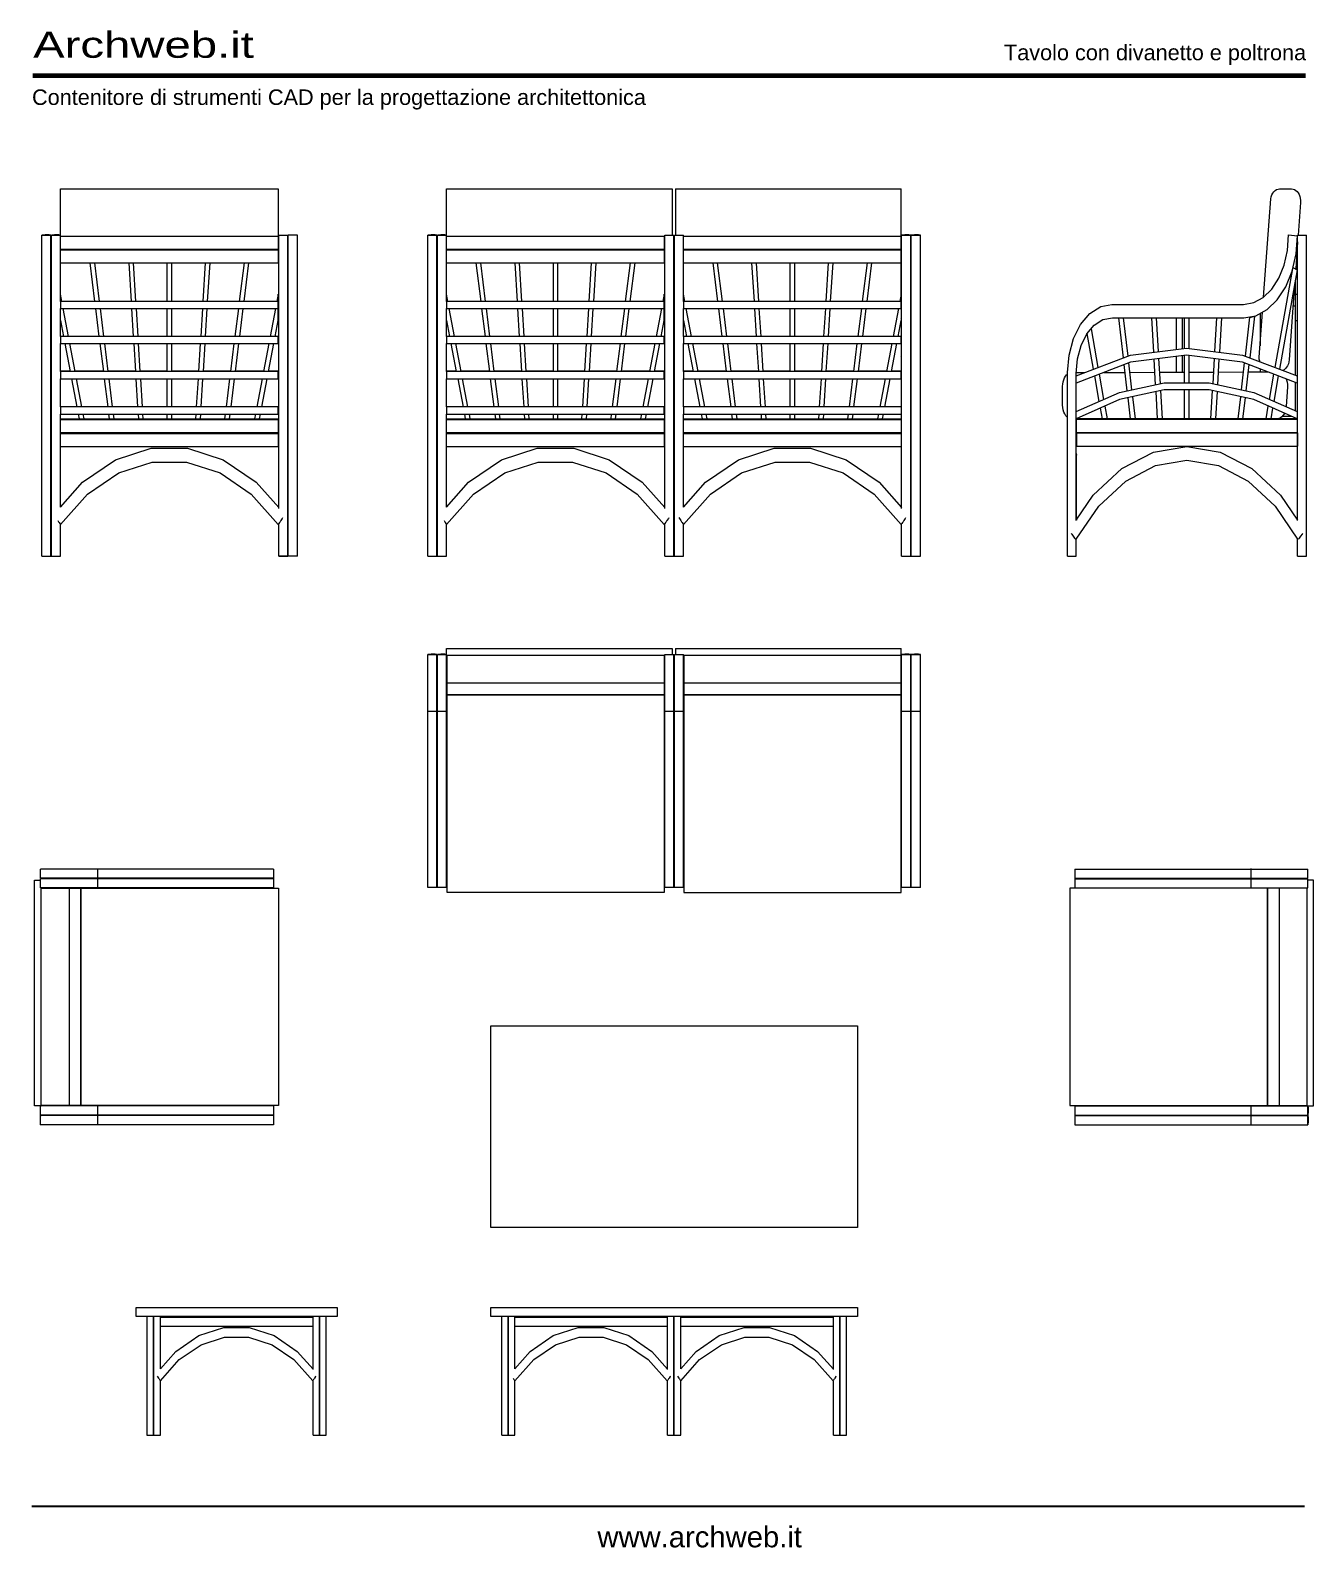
# Model space of a CAD drawing. Header units: millimetres. Extents: x 662.51 to 665.31, y 2392.42 to 2395.73.
import ezdxf

# ---------------------------------------------------------------- set-up
doc = ezdxf.new("R2010")
doc.units = ezdxf.units.MM
doc.layers.add('ARREDI_attrezzature_furniture', color=175, linetype='Continuous', lineweight=9)
doc.layers.add('www.archweb.it - blocchi dwg', color=2, linetype='Continuous')
doc.styles.get("Standard").update_dxf_attribs({"font": 'Arial.ttf'})

msp = doc.modelspace()

# ---------------------------------------------------------------- linework, layer by layer
at = {"layer": 'ARREDI_attrezzature_furniture', "lineweight": 20}
for p, q in [((662.5763, 2395.14), (662.5763, 2395.3851)), ((662.5763, 2395.3851), (663.0507, 2395.3851)), ((663.0507, 2395.3851), (663.0507, 2395.2826)), ((663.4175, 2395.14), (663.4175, 2395.3851)), ((663.4175, 2395.3851), (663.9093, 2395.3851)), ((663.9093, 2395.3851), (663.9093, 2395.2841)), ((663.9163, 2395.3851), (663.9163, 2395.2841)), ((663.9163, 2395.3851), (664.4081, 2395.3851)), ((664.4081, 2395.14), (664.4081, 2395.3851)), ((665.1978, 2395.1495), (665.2134, 2395.3637)), ((665.2134, 2395.3637), (665.2144, 2395.3681)), ((665.2144, 2395.3681), (665.2158, 2395.3722)), ((665.2158, 2395.3722), (665.2178, 2395.3759)), ((665.2178, 2395.3759), (665.2202, 2395.3791)), ((665.2202, 2395.3791), (665.223, 2395.3817)), ((665.223, 2395.3817), (665.226, 2395.3836)), ((665.226, 2395.3836), (665.2292, 2395.3847)), ((665.2292, 2395.3847), (665.2326, 2395.3851)), ((665.2326, 2395.3851), (665.2586, 2395.3851)), ((665.2586, 2395.3851), (665.2619, 2395.3847)), ((665.2619, 2395.3847), (665.265, 2395.3836)), ((665.265, 2395.3836), (665.268, 2395.3818)), ((665.268, 2395.3818), (665.2707, 2395.3794)), ((665.2707, 2395.3794), (665.2731, 2395.3764)), ((665.2731, 2395.3764), (665.2751, 2395.3728)), ((665.2751, 2395.3728), (665.2766, 2395.3689)), ((665.2766, 2395.3689), (665.2776, 2395.3647)), ((665.2776, 2395.3647), (665.2781, 2395.3603)), ((665.2781, 2395.3558), (665.273, 2395.2841)), ((665.2781, 2395.3603), (665.2781, 2395.3558)), ((662.5426, 2395.2849), (662.5355, 2395.2845)), ((662.5355, 2394.5851), (662.5355, 2395.2845)), ((662.5355, 2395.2841), (662.5554, 2395.2841)), ((662.5515, 2395.2848), (662.5426, 2395.2849)), ((662.5554, 2395.2841), (662.5515, 2395.2848)), ((662.5554, 2394.5851), (662.5554, 2395.2841)), ((662.5635, 2395.2849), (662.5564, 2395.2845)), ((662.5564, 2394.5851), (662.5564, 2395.2845)), ((662.5564, 2395.2841), (662.5763, 2395.2841)), ((662.5724, 2395.2848), (662.5635, 2395.2849)), ((662.5763, 2395.2841), (662.5724, 2395.2848)), ((662.5763, 2395.2826), (663.0517, 2395.2826)), ((663.0507, 2395.2826), (663.0507, 2395.2541)), ((663.0517, 2395.2841), (663.0716, 2395.2841)), ((663.0517, 2394.6889), (663.0517, 2395.2841)), ((663.0716, 2394.5851), (663.0716, 2395.2841)), ((663.0726, 2395.2841), (663.0766, 2395.2848)), ((663.0925, 2395.2841), (663.0726, 2395.2841)), ((663.0726, 2394.5851), (663.0726, 2395.2841)), ((663.0766, 2395.2848), (663.0854, 2395.2849)), ((663.0854, 2395.2849), (663.0925, 2395.2845)), ((663.0925, 2394.5851), (663.0925, 2395.2845)), ((663.3838, 2395.2849), (663.3767, 2395.2845)), ((663.3767, 2394.5851), (663.3767, 2395.2845)), ((663.3767, 2395.2841), (663.3966, 2395.2841)), ((663.3927, 2395.2848), (663.3838, 2395.2849)), ((663.3966, 2395.2841), (663.3927, 2395.2848)), ((663.3966, 2394.5851), (663.3966, 2395.2841)), ((663.4048, 2395.2849), (663.3977, 2395.2845)), ((663.3977, 2394.5851), (663.3977, 2395.2845)), ((663.3977, 2395.2841), (663.4175, 2395.2841)), ((663.4136, 2395.2848), (663.4048, 2395.2849)), ((663.4175, 2395.2841), (663.4136, 2395.2848)), ((663.4175, 2395.2826), (663.8919, 2395.2826)), ((663.8919, 2395.2826), (663.8919, 2395.2541)), ((663.8929, 2395.2841), (663.9128, 2395.2841)), ((663.8929, 2394.6889), (663.8929, 2395.2841)), ((663.9128, 2394.5851), (663.9128, 2395.2841)), ((663.9139, 2395.2841), (663.9338, 2395.2841)), ((663.9139, 2394.5851), (663.9139, 2395.2841)), ((663.9338, 2395.14), (663.9338, 2395.2841)), ((663.9338, 2395.2826), (664.4081, 2395.2826)), ((664.4162, 2395.2849), (664.4091, 2395.2845)), ((664.4091, 2394.6889), (664.4091, 2395.2845)), ((664.4091, 2395.2841), (664.429, 2395.2841)), ((664.4251, 2395.2848), (664.4162, 2395.2849)), ((664.429, 2395.2841), (664.4251, 2395.2848)), ((664.429, 2394.5851), (664.429, 2395.2841)), ((664.4372, 2395.2849), (664.4301, 2395.2845)), ((664.4301, 2394.5851), (664.4301, 2395.2845)), ((664.4301, 2395.2841), (664.45, 2395.2841)), ((664.446, 2395.2848), (664.4372, 2395.2849)), ((664.45, 2395.2841), (664.446, 2395.2848)), ((664.45, 2394.5851), (664.45, 2395.2841)), ((665.2499, 2395.2507), (665.2524, 2395.2849)), ((665.2524, 2395.2849), (665.2715, 2395.2833)), ((665.272, 2395.27), (665.2677, 2395.2108)), ((665.2686, 2395.2441), (665.2715, 2395.2833)), ((665.272, 2395.2841), (665.291, 2395.2841)), ((665.272, 2394.6627), (665.272, 2395.2841)), ((665.291, 2394.5851), (665.291, 2395.2841)), ((662.5763, 2395.2541), (663.0507, 2395.2541)), ((662.5763, 2395.2526), (663.0507, 2395.2526)), ((663.0507, 2395.2526), (663.0507, 2395.2241)), ((663.4175, 2395.2541), (663.8919, 2395.2541)), ((663.4175, 2395.2526), (663.8919, 2395.2526)), ((663.8919, 2395.2526), (663.8919, 2395.2241)), ((663.9139, 2395.2469), (663.9128, 2395.2483)), ((663.9128, 2395.2433), (663.9139, 2395.2447)), ((663.9338, 2395.2541), (664.4081, 2395.2541)), ((663.9338, 2395.2526), (664.4081, 2395.2526)), ((664.4091, 2395.2303), (664.4081, 2395.2317)), ((665.2427, 2395.2189), (665.2499, 2395.2507)), ((665.2599, 2395.2061), (665.2686, 2395.2441)), ((665.2691, 2395.2293), (665.272, 2395.2293)), ((665.271, 2395.2565), (665.272, 2395.2565)), ((662.5763, 2395.2241), (663.0507, 2395.2241)), ((662.6401, 2395.2241), (662.6506, 2395.14)), ((662.6612, 2395.14), (662.6507, 2395.2241)), ((662.7249, 2395.2241), (662.7301, 2395.14)), ((662.7406, 2395.14), (662.7354, 2395.2241)), ((662.8083, 2395.2241), (662.8083, 2395.14)), ((662.8187, 2395.14), (662.8187, 2395.2241)), ((662.8916, 2395.2241), (662.8864, 2395.14)), ((662.8969, 2395.14), (662.9021, 2395.2241)), ((662.9763, 2395.2241), (662.9658, 2395.14)), ((662.9764, 2395.14), (662.9869, 2395.2241)), ((663.4175, 2395.2241), (663.8919, 2395.2241)), ((663.4813, 2395.2241), (663.4918, 2395.14)), ((663.5025, 2395.14), (663.492, 2395.2241)), ((663.5661, 2395.2241), (663.5713, 2395.14)), ((663.5818, 2395.14), (663.5766, 2395.2241)), ((663.6495, 2395.2241), (663.6495, 2395.14)), ((663.66, 2395.14), (663.66, 2395.2241)), ((663.7329, 2395.2241), (663.7276, 2395.14)), ((663.7382, 2395.14), (663.7434, 2395.2241)), ((663.8175, 2395.2241), (663.807, 2395.14)), ((663.8176, 2395.14), (663.8281, 2395.2241)), ((663.9338, 2395.2241), (664.4081, 2395.2241)), ((663.9975, 2395.2241), (664.008, 2395.14)), ((664.0187, 2395.14), (664.0082, 2395.2241)), ((664.0823, 2395.2241), (664.0875, 2395.14)), ((664.098, 2395.14), (664.0928, 2395.2241)), ((664.1657, 2395.2241), (664.1657, 2395.14)), ((664.1762, 2395.14), (664.1762, 2395.2241)), ((664.2491, 2395.2241), (664.2439, 2395.14)), ((664.2544, 2395.14), (664.2596, 2395.2241)), ((664.3337, 2395.2241), (664.3232, 2395.14)), ((664.3338, 2395.14), (664.3443, 2395.2241)), ((664.4301, 2395.2091), (664.429, 2395.2091)), ((665.223, 2394.996), (665.2612, 2395.2117)), ((665.231, 2395.1904), (665.2427, 2395.2189)), ((665.2709, 2395.2091), (665.2325, 2394.9924)), ((665.246, 2395.1721), (665.2599, 2395.2061)), ((665.2617, 2395.214), (665.2709, 2395.2091)), ((665.2687, 2395.2241), (665.272, 2395.2241)), ((665.197, 2395.1487), (665.2155, 2395.1666)), ((665.2155, 2395.1666), (665.231, 2395.1904)), ((665.2275, 2395.1436), (665.246, 2395.1721)), ((665.2654, 2395.1784), (665.2536, 2395.0129)), ((665.2668, 2395.1863), (665.2668, 2394.9793)), ((662.5794, 2395.14), (662.5763, 2395.156)), ((662.5763, 2395.14), (662.5763, 2395.1244)), ((663.0507, 2395.14), (662.5763, 2395.14)), ((663.0507, 2395.156), (663.0476, 2395.14)), ((663.0507, 2395.14), (663.0507, 2395.156)), ((663.0507, 2395.1244), (663.0507, 2395.14)), ((663.4206, 2395.14), (663.4175, 2395.156)), ((663.4175, 2395.14), (663.4175, 2395.1244)), ((663.8919, 2395.14), (663.4175, 2395.14)), ((663.8919, 2395.156), (663.8889, 2395.14)), ((663.8919, 2395.14), (663.8919, 2395.156)), ((663.8919, 2395.1244), (663.8919, 2395.14)), ((663.9368, 2395.14), (663.9338, 2395.156)), ((663.9338, 2395.14), (663.9338, 2395.1244)), ((664.4081, 2395.14), (663.9338, 2395.14)), ((664.4081, 2395.156), (664.4051, 2395.14)), ((664.4081, 2395.1244), (664.4081, 2395.14)), ((664.8428, 2395.1288), (664.8674, 2395.1337)), ((664.8674, 2395.1337), (665.154, 2395.1337)), ((665.154, 2395.1337), (665.1763, 2395.1376)), ((665.1763, 2395.1376), (665.197, 2395.1487)), ((665.2053, 2395.1222), (665.2275, 2395.1436)), ((665.2668, 2395.156), (665.272, 2395.156)), ((662.5763, 2395.0639), (662.5763, 2395.1244)), ((662.5763, 2395.1244), (663.0507, 2395.1244)), ((662.5763, 2395.0988), (662.583, 2395.0639)), ((662.5938, 2395.0639), (662.5823, 2395.1244)), ((662.6525, 2395.1244), (662.6601, 2395.0639)), ((662.6707, 2395.0639), (662.6632, 2395.1244)), ((662.731, 2395.1244), (662.7348, 2395.0639)), ((662.7453, 2395.0639), (662.7415, 2395.1244)), ((662.8083, 2395.1244), (662.8083, 2395.0639)), ((662.8187, 2395.0639), (662.8187, 2395.1244)), ((662.8855, 2395.1244), (662.8817, 2395.0639)), ((662.8922, 2395.0639), (662.896, 2395.1244)), ((662.9638, 2395.1244), (662.9563, 2395.0639)), ((662.9669, 2395.0639), (662.9745, 2395.1244)), ((663.0447, 2395.1244), (663.0332, 2395.0639)), ((663.0441, 2395.0639), (663.0507, 2395.0988)), ((663.0507, 2395.0988), (663.0507, 2395.1244)), ((663.4175, 2395.0639), (663.4175, 2395.1244)), ((663.4175, 2395.1244), (663.8919, 2395.1244)), ((663.4175, 2395.0988), (663.4242, 2395.0639)), ((663.435, 2395.0639), (663.4235, 2395.1244)), ((663.4938, 2395.1244), (663.5013, 2395.0639)), ((663.512, 2395.0639), (663.5044, 2395.1244)), ((663.5723, 2395.1244), (663.576, 2395.0639)), ((663.5865, 2395.0639), (663.5828, 2395.1244)), ((663.6495, 2395.1244), (663.6495, 2395.0639)), ((663.66, 2395.0639), (663.66, 2395.1244)), ((663.7267, 2395.1244), (663.7229, 2395.0639)), ((663.7334, 2395.0639), (663.7372, 2395.1244)), ((663.8051, 2395.1244), (663.7975, 2395.0639)), ((663.8081, 2395.0639), (663.8157, 2395.1244)), ((663.8859, 2395.1244), (663.8744, 2395.0639)), ((663.8853, 2395.0639), (663.8919, 2395.0988)), ((663.8919, 2395.0988), (663.8919, 2395.1244)), ((663.9338, 2395.0639), (663.9338, 2395.1244)), ((663.9338, 2395.1244), (664.4081, 2395.1244)), ((663.9338, 2395.0988), (663.9404, 2395.0639)), ((663.9512, 2395.0639), (663.9397, 2395.1244)), ((664.01, 2395.1244), (664.0175, 2395.0639)), ((664.0282, 2395.0639), (664.0206, 2395.1244)), ((664.0885, 2395.1244), (664.0922, 2395.0639)), ((664.1027, 2395.0639), (664.099, 2395.1244)), ((664.1657, 2395.1244), (664.1657, 2395.0639)), ((664.1762, 2395.0639), (664.1762, 2395.1244)), ((664.2429, 2395.1244), (664.2391, 2395.0639)), ((664.2496, 2395.0639), (664.2534, 2395.1244)), ((664.3213, 2395.1244), (664.3137, 2395.0639)), ((664.3243, 2395.0639), (664.3319, 2395.1244)), ((664.4021, 2395.1244), (664.3906, 2395.0639)), ((664.4015, 2395.0639), (664.4081, 2395.0988)), ((664.4081, 2395.1244), (664.4081, 2395.0639)), ((664.4091, 2395.101), (664.4081, 2395.1024)), ((664.7991, 2395.09), (664.8193, 2395.1138)), ((664.8193, 2395.1138), (664.8428, 2395.1288)), ((664.8289, 2395.0883), (664.8478, 2395.1003)), ((664.8478, 2395.1003), (664.8687, 2395.1045)), ((664.8687, 2395.1045), (665.1551, 2395.1045)), ((664.8922, 2395.0171), (664.8821, 2395.1041)), ((664.8821, 2395.1041), (664.892, 2395.1041)), ((664.892, 2395.1041), (664.9017, 2395.0207)), ((664.9585, 2395.0294), (664.9542, 2395.1041)), ((664.9542, 2395.1041), (664.964, 2395.1041)), ((664.964, 2395.1041), (664.9682, 2395.0306)), ((665.0083, 2395.0356), (665.0083, 2395.1045)), ((665.021, 2395.0372), (665.021, 2395.1045)), ((665.0251, 2395.0377), (665.0251, 2395.1041)), ((665.0251, 2395.1041), (665.0349, 2395.1041)), ((665.0349, 2395.1041), (665.0349, 2395.0377)), ((665.0917, 2395.0306), (665.096, 2395.1041)), ((665.096, 2395.1041), (665.1058, 2395.1041)), ((665.1058, 2395.1041), (665.1014, 2395.0294)), ((665.1551, 2395.1045), (665.1806, 2395.1089)), ((665.1582, 2395.0207), (665.1681, 2395.1055)), ((665.1783, 2395.1081), (665.1677, 2395.0171)), ((665.1681, 2395.1055), (665.1683, 2395.1048)), ((665.1683, 2395.1048), (665.1783, 2395.1081)), ((665.1806, 2395.1089), (665.2053, 2395.1222)), ((665.1883, 2395.0184), (665.1954, 2395.1169)), ((665.1901, 2395.114), (665.1901, 2395.0434)), ((665.2668, 2395.1295), (665.262, 2395.1295)), ((665.2668, 2395.0988), (665.272, 2395.0988)), ((662.5763, 2395.0639), (662.5763, 2395.0483)), ((663.0507, 2395.0639), (662.5763, 2395.0639)), ((663.0507, 2395.0483), (663.0507, 2395.0639)), ((663.4175, 2395.0639), (663.4175, 2395.0483)), ((663.8919, 2395.0639), (663.4175, 2395.0639)), ((663.8919, 2395.0483), (663.8919, 2395.0639)), ((663.9338, 2395.0639), (663.9338, 2395.0483)), ((664.4081, 2395.0639), (663.9338, 2395.0639)), ((664.4081, 2395.0483), (664.4081, 2395.0639)), ((664.7836, 2395.059), (664.7991, 2395.09)), ((664.8002, 2395.0442), (664.8127, 2395.0692)), ((664.8127, 2395.0692), (664.8289, 2395.0883)), ((664.8274, 2394.9924), (664.8136, 2395.0703)), ((664.822, 2395.0802), (664.8369, 2394.996)), ((662.5763, 2394.9874), (662.5763, 2395.0483)), ((662.5763, 2395.0483), (663.0507, 2395.0483)), ((662.5859, 2395.0483), (662.5975, 2394.9874)), ((662.6083, 2394.9874), (662.5968, 2395.0483)), ((662.662, 2395.0483), (662.6696, 2394.9874)), ((662.6803, 2394.9874), (662.6727, 2395.0483)), ((662.7358, 2395.0483), (662.7395, 2394.9874)), ((662.75, 2394.9874), (662.7463, 2395.0483)), ((662.8083, 2395.0483), (662.8083, 2394.9874)), ((662.8187, 2394.9874), (662.8187, 2395.0483)), ((662.8807, 2395.0483), (662.877, 2394.9874)), ((662.8875, 2394.9874), (662.8913, 2395.0483)), ((662.9543, 2395.0483), (662.9467, 2394.9874)), ((662.9574, 2394.9874), (662.965, 2395.0483)), ((663.0302, 2395.0483), (663.0187, 2394.9874)), ((663.0295, 2394.9874), (663.0411, 2395.0483)), ((663.4175, 2394.9874), (663.4175, 2395.0483)), ((663.4175, 2395.0483), (663.8919, 2395.0483)), ((663.4271, 2395.0483), (663.4387, 2394.9874)), ((663.4495, 2394.9874), (663.438, 2395.0483)), ((663.5033, 2395.0483), (663.5109, 2394.9874)), ((663.5215, 2394.9874), (663.5139, 2395.0483)), ((663.577, 2395.0483), (663.5807, 2394.9874)), ((663.5913, 2394.9874), (663.5875, 2395.0483)), ((663.6495, 2395.0483), (663.6495, 2394.9874)), ((663.66, 2394.9874), (663.66, 2395.0483)), ((663.722, 2395.0483), (663.7182, 2394.9874)), ((663.7287, 2394.9874), (663.7325, 2395.0483)), ((663.7956, 2395.0483), (663.788, 2394.9874)), ((663.7986, 2394.9874), (663.8062, 2395.0483)), ((663.8715, 2395.0483), (663.8599, 2394.9874)), ((663.8708, 2394.9874), (663.8823, 2395.0483)), ((663.9338, 2394.9874), (663.9338, 2395.0483)), ((663.9338, 2395.0483), (664.4081, 2395.0483)), ((663.9433, 2395.0483), (663.9549, 2394.9874)), ((663.9657, 2394.9874), (663.9542, 2395.0483)), ((664.0195, 2395.0483), (664.0271, 2394.9874)), ((664.0377, 2394.9874), (664.0301, 2395.0483)), ((664.0932, 2395.0483), (664.097, 2394.9874)), ((664.1075, 2394.9874), (664.1037, 2395.0483)), ((664.1657, 2395.0483), (664.1657, 2394.9874)), ((664.1762, 2394.9874), (664.1762, 2395.0483)), ((664.2382, 2395.0483), (664.2344, 2394.9874)), ((664.2449, 2394.9874), (664.2487, 2395.0483)), ((664.3118, 2395.0483), (664.3042, 2394.9874)), ((664.3148, 2394.9874), (664.3224, 2395.0483)), ((664.3877, 2395.0483), (664.3761, 2394.9874)), ((664.387, 2394.9874), (664.3985, 2395.0483)), ((664.4081, 2395.0483), (664.4081, 2394.9889)), ((664.7739, 2395.0229), (664.7836, 2395.059)), ((664.7924, 2395.0152), (664.8002, 2395.0442)), ((664.9079, 2395.0231), (665.03, 2395.0383)), ((665.03, 2395.0383), (665.152, 2395.0231)), ((664.4091, 2395.0183), (664.4081, 2395.0197)), ((664.7706, 2394.9851), (664.7739, 2395.0229)), ((664.7891, 2394.9778), (664.9079, 2395.0231)), ((664.9079, 2395.0078), (664.7891, 2394.9619)), ((664.7897, 2394.9832), (664.7924, 2395.0152)), ((664.9006, 2394.9451), (664.8939, 2395.0025)), ((664.9034, 2395.0061), (664.9103, 2394.9472)), ((665.03, 2395.0233), (664.9079, 2395.0078)), ((664.9626, 2394.9584), (664.9594, 2395.0144)), ((664.9691, 2395.0156), (664.9723, 2394.9605)), ((665.0083, 2394.9859), (665.0083, 2395.0205)), ((665.021, 2394.9859), (665.021, 2395.0222)), ((665.0251, 2394.9623), (665.0251, 2395.0227)), ((665.1521, 2395.0078), (665.03, 2395.0233)), ((665.0349, 2395.0227), (665.0349, 2394.9623)), ((665.0877, 2394.9605), (665.0908, 2395.0156)), ((665.1006, 2395.0144), (665.0973, 2394.9584)), ((665.1496, 2394.9472), (665.1565, 2395.0061)), ((665.152, 2395.0231), (665.2709, 2394.9778)), ((665.2709, 2394.9619), (665.1521, 2395.0078)), ((665.166, 2395.0025), (665.1593, 2394.9451)), ((665.1885, 2395.014), (665.1883, 2395.0184)), ((665.1893, 2395.0097), (665.1885, 2395.014)), ((665.1897, 2395.0087), (665.1893, 2395.0097)), ((665.2502, 2395), (665.248, 2394.9965)), ((665.2519, 2395.004), (665.2502, 2395)), ((665.253, 2395.0083), (665.2519, 2395.004)), ((665.2536, 2395.0129), (665.253, 2395.0083)), ((662.5763, 2394.9888), (662.5972, 2394.9888)), ((662.5763, 2394.9874), (662.5763, 2394.9717)), ((663.0507, 2394.9874), (662.5763, 2394.9874)), ((662.5763, 2394.9104), (662.5763, 2394.9717)), ((662.5763, 2394.9717), (663.0507, 2394.9717)), ((662.6004, 2394.9717), (662.6121, 2394.9104)), ((662.608, 2394.9888), (662.6695, 2394.9888)), ((662.6229, 2394.9104), (662.6113, 2394.9717)), ((662.6183, 2394.9874), (662.6194, 2394.9888)), ((662.626, 2394.9874), (662.6249, 2394.9888)), ((662.6716, 2394.9717), (662.6792, 2394.9104)), ((662.6801, 2394.9888), (662.7394, 2394.9888)), ((662.6899, 2394.9104), (662.6822, 2394.9717)), ((662.6888, 2394.9874), (662.6877, 2394.9888)), ((662.7165, 2394.9874), (662.7176, 2394.9888)), ((662.7405, 2394.9717), (662.7443, 2394.9104)), ((662.7499, 2394.9888), (662.8083, 2394.9888)), ((662.7548, 2394.9104), (662.751, 2394.9717)), ((662.7792, 2394.9874), (662.7803, 2394.9888)), ((662.7869, 2394.9874), (662.7858, 2394.9888)), ((662.8083, 2394.9717), (662.8083, 2394.9104)), ((662.8187, 2394.9888), (662.8771, 2394.9888)), ((662.8187, 2394.9104), (662.8187, 2394.9717)), ((662.8497, 2394.9874), (662.8486, 2394.9888)), ((662.8647, 2394.9874), (662.8647, 2394.9888)), ((662.876, 2394.9717), (662.8722, 2394.9104)), ((662.8827, 2394.9104), (662.8865, 2394.9717)), ((662.8876, 2394.9888), (662.9469, 2394.9888)), ((662.9448, 2394.9717), (662.9371, 2394.9104)), ((662.9401, 2394.9874), (662.9412, 2394.9888)), ((662.9469, 2394.9886), (662.9467, 2394.9888)), ((662.9478, 2394.9104), (662.9554, 2394.9717)), ((662.9575, 2394.9888), (663.019, 2394.9888)), ((663.0157, 2394.9717), (663.0041, 2394.9104)), ((663.0106, 2394.9874), (663.0095, 2394.9888)), ((663.0149, 2394.9104), (663.0266, 2394.9717)), ((663.0298, 2394.9888), (663.0517, 2394.9888)), ((663.0382, 2394.9874), (663.0393, 2394.9888)), ((663.0507, 2394.9717), (663.0507, 2394.9874)), ((663.0507, 2394.9867), (663.0517, 2394.9867)), ((663.4175, 2394.9888), (663.4384, 2394.9888)), ((663.4175, 2394.9874), (663.4175, 2394.9717)), ((663.8919, 2394.9874), (663.4175, 2394.9874)), ((663.4175, 2394.9104), (663.4175, 2394.9717)), ((663.4175, 2394.9717), (663.8919, 2394.9717)), ((663.4417, 2394.9717), (663.4533, 2394.9104)), ((663.4493, 2394.9888), (663.5107, 2394.9888)), ((663.4641, 2394.9104), (663.4525, 2394.9717)), ((663.4595, 2394.9874), (663.4607, 2394.9888)), ((663.4673, 2394.9874), (663.4662, 2394.9888)), ((663.5128, 2394.9717), (663.5205, 2394.9104)), ((663.5213, 2394.9888), (663.5807, 2394.9888)), ((663.5311, 2394.9104), (663.5235, 2394.9717)), ((663.53, 2394.9874), (663.5289, 2394.9888)), ((663.5577, 2394.9874), (663.5588, 2394.9888)), ((663.5817, 2394.9717), (663.5855, 2394.9104)), ((663.5912, 2394.9888), (663.6495, 2394.9888)), ((663.596, 2394.9104), (663.5922, 2394.9717)), ((663.6204, 2394.9874), (663.6215, 2394.9888)), ((663.6282, 2394.9874), (663.6271, 2394.9888)), ((663.6495, 2394.9717), (663.6495, 2394.9104)), ((663.66, 2394.9888), (663.7183, 2394.9888)), ((663.66, 2394.9104), (663.66, 2394.9717)), ((663.6909, 2394.9874), (663.6898, 2394.9888)), ((663.7059, 2394.9874), (663.7059, 2394.9888)), ((663.7172, 2394.9717), (663.7134, 2394.9104)), ((663.7239, 2394.9104), (663.7277, 2394.9717)), ((663.7288, 2394.9888), (663.7881, 2394.9888)), ((663.786, 2394.9717), (663.7784, 2394.9104)), ((663.7813, 2394.9874), (663.7824, 2394.9888)), ((663.7881, 2394.9886), (663.7879, 2394.9888)), ((663.789, 2394.9104), (663.7966, 2394.9717)), ((663.7988, 2394.9888), (663.8602, 2394.9888)), ((663.8569, 2394.9717), (663.8453, 2394.9104)), ((663.8518, 2394.9874), (663.8507, 2394.9888)), ((663.8562, 2394.9104), (663.8678, 2394.9717)), ((663.871, 2394.9888), (663.8929, 2394.9888)), ((663.8795, 2394.9874), (663.8806, 2394.9888)), ((663.8919, 2394.9717), (663.8919, 2394.9874)), ((663.8919, 2394.9867), (663.8929, 2394.9867)), ((663.9338, 2394.9888), (663.9546, 2394.9888)), ((663.9338, 2394.9874), (663.9338, 2394.9717)), ((664.4081, 2394.9874), (663.9338, 2394.9874)), ((663.9338, 2394.9104), (663.9338, 2394.9717)), ((663.9338, 2394.9717), (664.4081, 2394.9717)), ((663.9422, 2394.9874), (663.9433, 2394.9888)), ((663.9499, 2394.9874), (663.9488, 2394.9888)), ((663.9579, 2394.9717), (663.9695, 2394.9104)), ((663.9655, 2394.9888), (664.0269, 2394.9888)), ((663.9803, 2394.9104), (663.9687, 2394.9717)), ((664.0127, 2394.9874), (664.0116, 2394.9888)), ((664.029, 2394.9717), (664.0367, 2394.9104)), ((664.0375, 2394.9888), (664.0969, 2394.9888)), ((664.0473, 2394.9104), (664.0397, 2394.9717)), ((664.0404, 2394.9874), (664.0415, 2394.9888)), ((664.0979, 2394.9717), (664.1017, 2394.9104)), ((664.1074, 2394.9888), (664.1657, 2394.9888)), ((664.1122, 2394.9104), (664.1084, 2394.9717)), ((664.1108, 2394.9874), (664.1097, 2394.9888)), ((664.1657, 2394.9717), (664.1657, 2394.9104)), ((664.1762, 2394.9888), (664.2345, 2394.9888)), ((664.1762, 2394.9104), (664.1762, 2394.9717)), ((664.182, 2394.9874), (664.182, 2394.9888)), ((664.2012, 2394.9874), (664.2023, 2394.9888)), ((664.2334, 2394.9717), (664.2296, 2394.9104)), ((664.2401, 2394.9104), (664.2439, 2394.9717)), ((664.245, 2394.9888), (664.3043, 2394.9888)), ((664.264, 2394.9874), (664.2651, 2394.9888)), ((664.2717, 2394.9874), (664.2706, 2394.9888)), ((664.3022, 2394.9717), (664.2946, 2394.9104)), ((664.3052, 2394.9104), (664.3128, 2394.9717)), ((664.315, 2394.9888), (664.3764, 2394.9888)), ((664.3345, 2394.9874), (664.3334, 2394.9888)), ((664.3376, 2394.9874), (664.3376, 2394.9888)), ((664.3731, 2394.9717), (664.3615, 2394.9104)), ((664.3621, 2394.9874), (664.3632, 2394.9888)), ((664.3724, 2394.9104), (664.384, 2394.9717)), ((664.3872, 2394.9888), (664.4081, 2394.9888)), ((664.4081, 2394.9717), (664.4081, 2394.9874)), ((664.4081, 2394.9717), (664.4081, 2394.9104)), ((664.4081, 2394.9653), (664.4091, 2394.9666)), ((664.7601, 2394.9601), (664.7609, 2394.9649)), ((664.7609, 2394.9649), (664.7622, 2394.9695)), ((664.7622, 2394.9695), (664.7639, 2394.9736)), ((664.7639, 2394.9736), (664.7661, 2394.9772)), ((664.7661, 2394.9772), (664.7686, 2394.9803)), ((664.7686, 2394.9803), (664.7706, 2394.9819)), ((664.7706, 2394.5851), (664.7706, 2394.9851)), ((664.7891, 2394.9619), (664.7891, 2394.9778)), ((664.7897, 2394.978), (664.7897, 2394.9832)), ((664.7898, 2394.9851), (664.8086, 2394.9852)), ((664.8398, 2394.9223), (664.83, 2394.9778)), ((664.8395, 2394.9814), (664.8492, 2394.9264)), ((664.8496, 2394.9853), (664.8959, 2394.9855)), ((664.9058, 2394.9855), (664.961, 2394.9857)), ((664.9708, 2394.9868), (664.9721, 2394.9858)), ((664.9708, 2394.9858), (665.0251, 2394.9859)), ((665.0349, 2394.986), (665.0891, 2394.9862)), ((665.0989, 2394.9862), (665.1542, 2394.9864)), ((665.1641, 2394.9864), (665.2071, 2394.9866)), ((665.1901, 2394.9931), (665.1901, 2394.9865)), ((665.2107, 2394.9264), (665.2204, 2394.9814)), ((665.2299, 2394.9778), (665.2201, 2394.9223)), ((665.2425, 2394.9913), (665.2394, 2394.9897)), ((665.2454, 2394.9936), (665.2425, 2394.9913)), ((665.248, 2394.9965), (665.2454, 2394.9936)), ((665.2473, 2394.971), (665.248, 2394.9693)), ((665.248, 2394.9693), (665.2491, 2394.9643)), ((665.2709, 2394.9778), (665.2709, 2394.9619)), ((664.7598, 2394.9552), (664.7601, 2394.9601)), ((664.7598, 2394.9141), (664.7598, 2394.9552)), ((664.7891, 2394.9001), (664.8835, 2394.9415)), ((664.7897, 2394.9004), (664.7897, 2394.9621)), ((664.8835, 2394.9415), (664.9808, 2394.9623)), ((664.9808, 2394.9473), (664.8835, 2394.9261)), ((664.912, 2394.9323), (664.9176, 2394.8841)), ((664.9669, 2394.8841), (664.9635, 2394.9435)), ((664.9731, 2394.9456), (664.9767, 2394.8841)), ((664.9808, 2394.9623), (665.0791, 2394.9623)), ((665.0791, 2394.9473), (664.9808, 2394.9473)), ((665.0251, 2394.8841), (665.0251, 2394.9473)), ((665.0349, 2394.9473), (665.0349, 2394.8841)), ((665.0791, 2394.9623), (665.1764, 2394.9415)), ((665.1764, 2394.9261), (665.0791, 2394.9473)), ((665.0832, 2394.8841), (665.0868, 2394.9456)), ((665.0965, 2394.9435), (665.0931, 2394.8841)), ((665.1423, 2394.8841), (665.1479, 2394.9323)), ((665.1764, 2394.9415), (665.2709, 2394.9001)), ((665.2497, 2394.9538), (665.247, 2394.9112)), ((665.2491, 2394.9643), (665.2497, 2394.9591)), ((665.2497, 2394.9591), (665.2497, 2394.9538)), ((665.2668, 2394.9635), (665.2668, 2394.9019)), ((662.5763, 2394.9104), (662.5763, 2394.8946)), ((663.0507, 2394.9104), (662.5763, 2394.9104)), ((663.0507, 2394.8946), (663.0507, 2394.9104)), ((663.4175, 2394.9104), (663.4175, 2394.8946)), ((663.8919, 2394.9104), (663.4175, 2394.9104)), ((663.8919, 2394.8946), (663.8919, 2394.9104)), ((663.9338, 2394.9104), (663.9338, 2394.8946)), ((664.4081, 2394.9104), (663.9338, 2394.9104)), ((664.7601, 2394.9089), (664.7598, 2394.9141)), ((664.761, 2394.9039), (664.7601, 2394.9089)), ((664.7624, 2394.8991), (664.761, 2394.9039)), ((664.7644, 2394.8948), (664.7624, 2394.8991)), ((664.8835, 2394.9261), (664.7891, 2394.8841)), ((664.7891, 2394.8841), (664.7891, 2394.9001)), ((664.8466, 2394.8841), (664.8424, 2394.9078)), ((664.8518, 2394.912), (664.8567, 2394.8841)), ((664.9077, 2394.8841), (664.9024, 2394.9302)), ((665.1576, 2394.9302), (665.1522, 2394.8841)), ((665.2709, 2394.8841), (665.1764, 2394.9261)), ((665.2032, 2394.8841), (665.2081, 2394.912)), ((665.2175, 2394.9078), (665.2133, 2394.8841)), ((665.247, 2394.9112), (665.2469, 2394.9106)), ((665.2709, 2394.9001), (665.2709, 2394.8841)), ((662.5763, 2394.6919), (662.5763, 2394.8946)), ((662.5763, 2394.8946), (663.0507, 2394.8946)), ((662.5763, 2394.8841), (663.0517, 2394.8841)), ((662.5763, 2394.8826), (663.0507, 2394.8826)), ((662.6151, 2394.8946), (662.6171, 2394.8841)), ((662.6279, 2394.8841), (662.6259, 2394.8946)), ((662.6812, 2394.8946), (662.6825, 2394.8841)), ((662.6932, 2394.8841), (662.6918, 2394.8946)), ((662.7453, 2394.8946), (662.7459, 2394.8841)), ((662.7564, 2394.8841), (662.7558, 2394.8946)), ((662.8083, 2394.8946), (662.8083, 2394.8841)), ((662.8187, 2394.8841), (662.8187, 2394.8946)), ((662.8712, 2394.8946), (662.8706, 2394.8841)), ((662.8811, 2394.8841), (662.8817, 2394.8946)), ((662.9352, 2394.8946), (662.9338, 2394.8841)), ((662.9445, 2394.8841), (662.9458, 2394.8946)), ((663.0011, 2394.8946), (662.9991, 2394.8841)), ((663.0099, 2394.8841), (663.0119, 2394.8946)), ((663.0507, 2394.8826), (663.0507, 2394.8541)), ((663.4175, 2394.6919), (663.4175, 2394.8946)), ((663.4175, 2394.8946), (663.8919, 2394.8946)), ((663.4175, 2394.8841), (663.8929, 2394.8841)), ((663.4175, 2394.8826), (663.8919, 2394.8826)), ((663.4563, 2394.8946), (663.4583, 2394.8841)), ((663.4691, 2394.8841), (663.4671, 2394.8946)), ((663.5224, 2394.8946), (663.5238, 2394.8841)), ((663.5344, 2394.8841), (663.5331, 2394.8946)), ((663.5865, 2394.8946), (663.5871, 2394.8841)), ((663.5976, 2394.8841), (663.597, 2394.8946)), ((663.6495, 2394.8946), (663.6495, 2394.8841)), ((663.66, 2394.8841), (663.66, 2394.8946)), ((663.7125, 2394.8946), (663.7118, 2394.8841)), ((663.7223, 2394.8841), (663.723, 2394.8946)), ((663.7764, 2394.8946), (663.7751, 2394.8841)), ((663.7857, 2394.8841), (663.787, 2394.8946)), ((663.8423, 2394.8946), (663.8403, 2394.8841)), ((663.8512, 2394.8841), (663.8532, 2394.8946)), ((663.8919, 2394.8826), (663.8919, 2394.8541)), ((663.9338, 2394.6919), (663.9338, 2394.8946)), ((663.9338, 2394.8946), (664.4081, 2394.8946)), ((663.9338, 2394.8841), (664.4091, 2394.8841)), ((663.9338, 2394.8826), (664.4081, 2394.8826)), ((663.9725, 2394.8946), (663.9745, 2394.8841)), ((663.9853, 2394.8841), (663.9833, 2394.8946)), ((664.0386, 2394.8946), (664.04, 2394.8841)), ((664.0506, 2394.8841), (664.0493, 2394.8946)), ((664.1027, 2394.8946), (664.1033, 2394.8841)), ((664.1138, 2394.8841), (664.1132, 2394.8946)), ((664.1657, 2394.8946), (664.1657, 2394.8841)), ((664.1762, 2394.8841), (664.1762, 2394.8946)), ((664.2287, 2394.8946), (664.228, 2394.8841)), ((664.2385, 2394.8841), (664.2392, 2394.8946)), ((664.2926, 2394.8946), (664.2913, 2394.8841)), ((664.3019, 2394.8841), (664.3032, 2394.8946)), ((664.3585, 2394.8946), (664.3565, 2394.8841)), ((664.3674, 2394.8841), (664.3694, 2394.8946)), ((664.7668, 2394.8911), (664.7644, 2394.8948)), ((664.7696, 2394.8881), (664.7668, 2394.8911)), ((664.7706, 2394.8874), (664.7696, 2394.8881)), ((664.7897, 2394.6627), (664.7897, 2394.8844)), ((665.272, 2394.8841), (664.7897, 2394.8841)), ((664.7899, 2394.8776), (664.7897, 2394.8774)), ((664.7897, 2394.8714), (664.7899, 2394.8712)), ((664.7899, 2394.8541), (664.7899, 2394.8841)), ((664.7899, 2394.8837), (665.2717, 2394.8837)), ((665.2311, 2394.8846), (665.2275, 2394.8841)), ((665.2346, 2394.8861), (665.2311, 2394.8846)), ((665.2378, 2394.8886), (665.2346, 2394.8861)), ((665.2407, 2394.8919), (665.2378, 2394.8886)), ((665.2389, 2394.8899), (665.2578, 2394.8899)), ((665.2431, 2394.896), (665.2407, 2394.8919)), ((665.2433, 2394.8964), (665.2431, 2394.896)), ((665.2668, 2394.8859), (665.2668, 2394.8841)), ((665.2717, 2394.8541), (665.2717, 2394.8841)), ((662.5763, 2394.8541), (663.0517, 2394.8541)), ((662.5763, 2394.8526), (663.0507, 2394.8526)), ((663.0507, 2394.8526), (663.0507, 2394.8241)), ((663.4175, 2394.8541), (663.8929, 2394.8541)), ((663.4175, 2394.8526), (663.8919, 2394.8526)), ((663.8919, 2394.8526), (663.8919, 2394.8241)), ((663.9338, 2394.8541), (664.4091, 2394.8541)), ((663.9338, 2394.8526), (664.4081, 2394.8526)), ((664.4081, 2394.8526), (664.4081, 2394.8241)), ((664.7899, 2394.8545), (665.2717, 2394.8545)), ((664.7899, 2394.8541), (665.2717, 2394.8541)), ((664.7899, 2394.8537), (664.7899, 2394.8245)), ((664.7899, 2394.8537), (665.2717, 2394.8537)), ((665.2717, 2394.8537), (665.2717, 2394.8245)), ((662.5763, 2394.8241), (663.0507, 2394.8241)), ((662.6961, 2394.7949), (662.7737, 2394.82)), ((662.7737, 2394.82), (662.8533, 2394.82)), ((662.8533, 2394.82), (662.9309, 2394.7949)), ((663.4175, 2394.8241), (663.8919, 2394.8241)), ((663.5373, 2394.7949), (663.6149, 2394.82)), ((663.6149, 2394.82), (663.6945, 2394.82)), ((663.6945, 2394.82), (663.7721, 2394.7949)), ((663.9338, 2394.8241), (664.4081, 2394.8241)), ((664.0535, 2394.7949), (664.1312, 2394.82)), ((664.1312, 2394.82), (664.2107, 2394.82)), ((664.2107, 2394.82), (664.2883, 2394.7949)), ((664.7897, 2394.8084), (664.7899, 2394.805)), ((664.7899, 2394.8245), (665.2717, 2394.8245)), ((664.7899, 2394.6647), (664.7899, 2394.805)), ((664.8891, 2394.7759), (664.9582, 2394.8119)), ((664.9582, 2394.8119), (665.0308, 2394.8241)), ((665.0308, 2394.8241), (665.1034, 2394.8119)), ((665.1034, 2394.8119), (665.1725, 2394.7759)), ((662.6243, 2394.7459), (662.6961, 2394.7949)), ((662.6353, 2394.7204), (662.703, 2394.7665)), ((662.703, 2394.7665), (662.776, 2394.7901)), ((662.776, 2394.7901), (662.851, 2394.7901)), ((662.851, 2394.7901), (662.924, 2394.7665)), ((662.924, 2394.7665), (662.9917, 2394.7204)), ((662.9309, 2394.7949), (663.0027, 2394.7459)), ((663.4655, 2394.7459), (663.5373, 2394.7949)), ((663.4765, 2394.7204), (663.5442, 2394.7665)), ((663.5442, 2394.7665), (663.6173, 2394.7901)), ((663.6173, 2394.7901), (663.6922, 2394.7901)), ((663.6922, 2394.7901), (663.7653, 2394.7665)), ((663.7653, 2394.7665), (663.8329, 2394.7204)), ((663.7721, 2394.7949), (663.844, 2394.7459)), ((663.9817, 2394.7459), (664.0535, 2394.7949)), ((663.9927, 2394.7204), (664.0604, 2394.7665)), ((664.0604, 2394.7665), (664.1335, 2394.7901)), ((664.1335, 2394.7901), (664.2084, 2394.7901)), ((664.2084, 2394.7901), (664.2815, 2394.7665)), ((664.2815, 2394.7665), (664.3491, 2394.7204)), ((664.2883, 2394.7949), (664.3602, 2394.7459)), ((664.8267, 2394.7177), (664.8891, 2394.7759)), ((664.8974, 2394.7487), (664.9625, 2394.7826)), ((664.9625, 2394.7826), (665.0308, 2394.7941)), ((665.0308, 2394.7941), (665.0992, 2394.7826)), ((665.0992, 2394.7826), (665.1643, 2394.7487)), ((665.1725, 2394.7759), (665.2349, 2394.7177)), ((662.5763, 2394.6919), (662.6243, 2394.7459)), ((663.0027, 2394.7459), (663.0517, 2394.6907)), ((663.4175, 2394.6919), (663.4655, 2394.7459)), ((663.844, 2394.7459), (663.8929, 2394.6907)), ((663.9337, 2394.6919), (663.9817, 2394.7459)), ((664.3602, 2394.7459), (664.4091, 2394.6907)), ((664.8386, 2394.6939), (664.8974, 2394.7487)), ((665.1643, 2394.7487), (665.223, 2394.6939)), ((662.5764, 2394.654), (662.6353, 2394.7204)), ((662.9917, 2394.7204), (663.0506, 2394.654)), ((663.4176, 2394.654), (663.4765, 2394.7204)), ((663.8329, 2394.7204), (663.8919, 2394.654)), ((663.9338, 2394.654), (663.9927, 2394.7204)), ((664.3491, 2394.7204), (664.4081, 2394.654)), ((664.7897, 2394.6633), (664.8267, 2394.7177)), ((665.2349, 2394.7177), (665.272, 2394.6633)), ((663.0596, 2394.6671), (663.0563, 2394.6624)), ((663.0603, 2394.6682), (663.0596, 2394.6671)), ((663.9008, 2394.6671), (663.8976, 2394.6624)), ((663.9015, 2394.6682), (663.9008, 2394.6671)), ((663.9236, 2394.6689), (663.9281, 2394.6624)), ((664.417, 2394.6671), (664.4138, 2394.6624)), ((664.4177, 2394.6682), (664.417, 2394.6671)), ((664.7897, 2394.622), (664.8386, 2394.6939)), ((664.7897, 2394.6671), (664.7899, 2394.6647)), ((665.223, 2394.6939), (665.272, 2394.622)), ((662.5707, 2394.6624), (662.5722, 2394.6601)), ((662.5722, 2394.6601), (662.5736, 2394.6581)), ((662.5736, 2394.6581), (662.5748, 2394.6564)), ((662.5748, 2394.6564), (662.5756, 2394.6551)), ((662.5756, 2394.6551), (662.5762, 2394.6543)), ((662.5762, 2394.6543), (662.5764, 2394.654)), ((662.5763, 2394.5851), (662.5763, 2394.6541)), ((663.0508, 2394.6543), (663.0506, 2394.654)), ((663.0514, 2394.6551), (663.0508, 2394.6543)), ((663.0522, 2394.6564), (663.0514, 2394.6551)), ((663.0517, 2394.5851), (663.0517, 2394.6556)), ((663.0534, 2394.6581), (663.0522, 2394.6564)), ((663.0548, 2394.6601), (663.0534, 2394.6581)), ((663.0563, 2394.6624), (663.0548, 2394.6601)), ((663.4119, 2394.6624), (663.4134, 2394.6601)), ((663.4134, 2394.6601), (663.4148, 2394.6581)), ((663.4148, 2394.6581), (663.416, 2394.6564)), ((663.416, 2394.6564), (663.4169, 2394.6551)), ((663.4169, 2394.6551), (663.4174, 2394.6543)), ((663.4174, 2394.6543), (663.4176, 2394.654)), ((663.4175, 2394.5851), (663.4175, 2394.6541)), ((663.892, 2394.6543), (663.8919, 2394.654)), ((663.8926, 2394.6551), (663.892, 2394.6543)), ((663.8935, 2394.6564), (663.8926, 2394.6551)), ((663.8929, 2394.5851), (663.8929, 2394.6556)), ((663.8946, 2394.6581), (663.8935, 2394.6564)), ((663.896, 2394.6601), (663.8946, 2394.6581)), ((663.8976, 2394.6624), (663.896, 2394.6601)), ((663.9281, 2394.6624), (663.9296, 2394.6601)), ((663.9296, 2394.6601), (663.931, 2394.6581)), ((663.931, 2394.6581), (663.9322, 2394.6564)), ((663.9322, 2394.6564), (663.9331, 2394.6551)), ((663.9331, 2394.6551), (663.9336, 2394.6543)), ((663.9336, 2394.6543), (663.9338, 2394.654)), ((663.9338, 2394.5851), (663.9338, 2394.6541)), ((664.4082, 2394.6543), (664.4081, 2394.654)), ((664.4088, 2394.6551), (664.4082, 2394.6543)), ((664.4097, 2394.6564), (664.4088, 2394.6551)), ((664.4091, 2394.5851), (664.4091, 2394.6556)), ((664.4108, 2394.6581), (664.4097, 2394.6564)), ((664.4122, 2394.6601), (664.4108, 2394.6581)), ((664.4138, 2394.6624), (664.4122, 2394.6601)), ((664.7782, 2394.6347), (664.7798, 2394.6327)), ((664.7899, 2394.6647), (664.7898, 2394.6634)), ((665.2834, 2394.6347), (665.2819, 2394.6327)), ((664.7798, 2394.6327), (664.7831, 2394.6284)), ((664.7831, 2394.6284), (664.7861, 2394.6245)), ((664.7861, 2394.6245), (664.7873, 2394.623)), ((664.7873, 2394.623), (664.7882, 2394.6218)), ((664.7882, 2394.6218), (664.7883, 2394.6217)), ((664.7897, 2394.5851), (664.7897, 2394.6225)), ((665.272, 2394.5851), (665.272, 2394.6225)), ((665.2735, 2394.6218), (665.2734, 2394.6217)), ((665.2743, 2394.623), (665.2735, 2394.6218)), ((665.2755, 2394.6245), (665.2743, 2394.623)), ((665.277, 2394.6263), (665.2755, 2394.6245)), ((665.2785, 2394.6284), (665.277, 2394.6263)), ((665.2819, 2394.6327), (665.2785, 2394.6284)), ((662.5355, 2394.5851), (662.5763, 2394.5851)), ((663.0517, 2394.5851), (663.0716, 2394.5851)), ((663.0925, 2394.5851), (663.0517, 2394.5851)), ((663.3767, 2394.5851), (663.4175, 2394.5851)), ((663.8929, 2394.5851), (663.9338, 2394.5851)), ((664.4091, 2394.5851), (664.45, 2394.5851)), ((664.7706, 2394.5851), (664.7897, 2394.5851)), ((665.272, 2394.5851), (665.291, 2394.5851)), ((663.3838, 2394.3714), (663.3767, 2394.371)), ((663.3767, 2393.8631), (663.3767, 2394.371)), ((663.3767, 2394.3706), (663.3966, 2394.3706)), ((663.3927, 2394.3713), (663.3838, 2394.3714)), ((663.3966, 2394.3706), (663.3927, 2394.3713)), ((663.3966, 2393.8631), (663.3966, 2394.3706)), ((663.4047, 2394.3714), (663.3976, 2394.371)), ((663.3976, 2393.8631), (663.3976, 2394.371)), ((663.3976, 2394.3706), (663.4175, 2394.3706)), ((663.4136, 2394.3713), (663.4047, 2394.3714)), ((663.4175, 2394.3706), (663.4136, 2394.3713)), ((663.4175, 2393.8631), (663.4175, 2394.3835)), ((663.4175, 2394.3835), (663.9093, 2394.3835)), ((663.8929, 2394.3706), (663.9128, 2394.3706)), ((663.8929, 2393.8631), (663.8929, 2394.3706)), ((663.9093, 2394.3835), (663.9093, 2394.3706)), ((663.9128, 2393.8631), (663.9128, 2394.3706)), ((663.9138, 2394.3706), (663.9337, 2394.3706)), ((663.9138, 2393.8631), (663.9138, 2394.3706)), ((663.9163, 2394.3835), (663.9163, 2394.3706)), ((663.9163, 2394.3835), (664.4081, 2394.3835)), ((663.9337, 2393.8631), (663.9337, 2394.3706)), ((664.4081, 2393.8523), (664.4081, 2394.3835)), ((664.4162, 2394.3714), (664.4091, 2394.371)), ((664.4091, 2393.8631), (664.4091, 2394.371)), ((664.4091, 2394.3706), (664.429, 2394.3706)), ((664.4251, 2394.3713), (664.4162, 2394.3714)), ((664.429, 2394.3706), (664.4251, 2394.3713)), ((664.429, 2393.8631), (664.429, 2394.3706)), ((664.4372, 2394.3714), (664.4301, 2394.371)), ((664.4301, 2393.8631), (664.4301, 2394.371)), ((664.4301, 2394.3706), (664.4499, 2394.3706)), ((664.446, 2394.3713), (664.4372, 2394.3714)), ((664.4499, 2394.3706), (664.446, 2394.3713)), ((664.4499, 2393.8631), (664.4499, 2394.3706)), ((663.4186, 2393.8523), (663.4186, 2394.3691)), ((663.4186, 2394.3691), (663.8919, 2394.3691)), ((663.8919, 2394.3691), (663.8919, 2393.8523)), ((663.9337, 2394.3691), (664.4081, 2394.3691)), ((663.9348, 2394.3691), (663.9348, 2393.8523)), ((663.8919, 2394.3085), (663.4175, 2394.3085)), ((664.4091, 2394.3085), (663.9348, 2394.3085)), ((663.4175, 2394.2826), (663.8919, 2394.2826)), ((663.8919, 2394.2826), (663.4175, 2394.2826)), ((663.9337, 2394.2826), (664.4081, 2394.2826)), ((664.4091, 2394.2826), (663.9348, 2394.2826)), ((664.4301, 2394.2956), (664.429, 2394.2956)), ((663.4186, 2394.2465), (663.3767, 2394.2465)), ((663.9348, 2394.2465), (663.8919, 2394.2465)), ((664.4499, 2394.2465), (664.4081, 2394.2465)), ((663.9337, 2393.8631), (663.9337, 2393.9811)), ((662.5198, 2393.8787), (662.5327, 2393.8787)), ((662.5198, 2393.3869), (662.5198, 2393.8787)), ((662.5327, 2393.8832), (662.5327, 2393.9031)), ((663.0402, 2393.9031), (662.5327, 2393.9031)), ((663.0402, 2393.8832), (662.5327, 2393.8832)), ((662.5327, 2393.8623), (662.5327, 2393.8822)), ((663.0402, 2393.8822), (662.5327, 2393.8822)), ((662.6568, 2393.9042), (662.6568, 2393.8613)), ((663.0402, 2393.9031), (662.9222, 2393.9031)), ((663.0402, 2393.9031), (663.0402, 2393.8623)), ((664.7865, 2393.9031), (664.9045, 2393.9031)), ((664.7865, 2393.9031), (665.294, 2393.9031)), ((664.7865, 2393.9031), (664.7865, 2393.8623)), ((664.7865, 2393.8832), (665.294, 2393.8832)), ((664.7865, 2393.8822), (665.294, 2393.8822)), ((665.1699, 2393.9042), (665.1699, 2393.8613)), ((665.294, 2393.8832), (665.294, 2393.9031)), ((665.294, 2393.8623), (665.294, 2393.8822)), ((665.3069, 2393.8787), (665.294, 2393.8787)), ((665.3069, 2393.3869), (665.3069, 2393.8787)), ((663.0402, 2393.8623), (662.5327, 2393.8623)), ((662.5342, 2393.388), (662.5342, 2393.8613)), ((662.5342, 2393.8613), (663.051, 2393.8613)), ((662.5948, 2393.8613), (662.5948, 2393.3869)), ((662.6207, 2393.3869), (662.6207, 2393.8613)), ((662.6207, 2393.8613), (662.6207, 2393.3869)), ((663.051, 2393.8613), (663.051, 2393.388)), ((663.4175, 2393.8631), (663.3767, 2393.8631)), ((663.8919, 2393.8523), (663.4186, 2393.8523)), ((663.9337, 2393.8631), (663.8929, 2393.8631)), ((663.9348, 2393.8523), (664.4081, 2393.8523)), ((664.4499, 2393.8631), (664.4091, 2393.8631)), ((665.2925, 2393.8613), (664.7757, 2393.8613)), ((664.7757, 2393.8613), (664.7757, 2393.388)), ((664.7865, 2393.8623), (665.294, 2393.8623)), ((665.206, 2393.3869), (665.206, 2393.8613)), ((665.206, 2393.8613), (665.206, 2393.3869)), ((665.2318, 2393.8613), (665.2318, 2393.3869)), ((665.2925, 2393.388), (665.2925, 2393.8613)), ((663.0402, 2393.3869), (662.5198, 2393.3869)), ((662.532, 2393.383), (662.5319, 2393.3741)), ((662.5327, 2393.3869), (662.532, 2393.383)), ((662.5327, 2393.367), (662.5327, 2393.3869)), ((663.051, 2393.388), (662.5342, 2393.388)), ((662.6568, 2393.388), (662.6568, 2393.3461)), ((663.0402, 2393.3869), (663.0402, 2393.3461)), ((664.7757, 2393.388), (665.2925, 2393.388)), ((664.7865, 2393.3869), (665.3069, 2393.3869)), ((664.7865, 2393.3869), (664.7865, 2393.3461)), ((665.1699, 2393.388), (665.1699, 2393.3461)), ((665.294, 2393.367), (665.294, 2393.3869)), ((665.294, 2393.3869), (665.2946, 2393.383)), ((665.2946, 2393.383), (665.2948, 2393.3741)), ((662.5319, 2393.3741), (662.5323, 2393.367)), ((662.532, 2393.3621), (662.5319, 2393.3532)), ((662.5319, 2393.3532), (662.5323, 2393.3461)), ((662.5327, 2393.366), (662.532, 2393.3621)), ((663.0402, 2393.367), (662.5323, 2393.367)), ((663.0402, 2393.3461), (662.5323, 2393.3461)), ((662.5327, 2393.3461), (662.5327, 2393.366)), ((663.0402, 2393.366), (662.5327, 2393.366)), ((664.7865, 2393.367), (665.2943, 2393.367)), ((664.7865, 2393.366), (665.294, 2393.366)), ((664.7865, 2393.3461), (665.2943, 2393.3461)), ((665.294, 2393.3461), (665.294, 2393.366)), ((665.294, 2393.366), (665.2946, 2393.3621)), ((665.2948, 2393.3741), (665.2943, 2393.367)), ((665.2948, 2393.3532), (665.2943, 2393.3461)), ((665.2946, 2393.3621), (665.2948, 2393.3532)), ((662.7645, 2392.9281), (662.7645, 2392.6698)), ((662.7792, 2392.6698), (662.7792, 2392.9281)), ((662.7799, 2392.6698), (662.7799, 2392.9281)), ((662.7938, 2392.8145), (662.7938, 2392.9281)), ((662.7938, 2392.9281), (663.1266, 2392.9281)), ((662.7938, 2392.927), (663.1259, 2392.927)), ((663.1259, 2392.927), (663.1259, 2392.9071)), ((663.1266, 2392.8124), (663.1266, 2392.9281)), ((663.1405, 2392.6698), (663.1405, 2392.9281)), ((663.1412, 2392.6698), (663.1412, 2392.9281)), ((663.1552, 2392.6698), (663.1552, 2392.9281)), ((663.5377, 2392.6698), (663.5377, 2392.9281)), ((663.5516, 2392.6698), (663.5516, 2392.9281)), ((663.5524, 2392.6698), (663.5524, 2392.9281)), ((663.5663, 2392.8145), (663.5663, 2392.9281)), ((663.5663, 2392.9281), (663.8991, 2392.9281)), ((663.5663, 2392.927), (663.8983, 2392.927)), ((663.8983, 2392.927), (663.8983, 2392.9071)), ((663.8991, 2392.8124), (663.8991, 2392.9281)), ((663.913, 2392.6698), (663.913, 2392.9281)), ((663.9137, 2392.6698), (663.9137, 2392.9281)), ((663.9276, 2392.8145), (663.9276, 2392.9281)), ((663.9276, 2392.9281), (664.2604, 2392.9281)), ((663.9276, 2392.927), (664.2597, 2392.927)), ((664.2597, 2392.927), (664.2597, 2392.9071)), ((664.2604, 2392.8124), (664.2604, 2392.9281)), ((664.2743, 2392.6698), (664.2743, 2392.9281)), ((664.2751, 2392.6698), (664.2751, 2392.9281)), ((664.289, 2392.6698), (664.289, 2392.9281)), ((662.7938, 2392.9071), (663.1259, 2392.9071)), ((662.8274, 2392.8523), (662.8777, 2392.8866)), ((662.8777, 2392.8866), (662.932, 2392.9041)), ((662.8825, 2392.8667), (662.9336, 2392.8833)), ((662.932, 2392.9041), (662.9877, 2392.9041)), ((662.9336, 2392.8833), (662.9861, 2392.8833)), ((662.9861, 2392.8833), (663.0372, 2392.8667)), ((662.9877, 2392.9041), (663.042, 2392.8866)), ((663.042, 2392.8866), (663.0923, 2392.8523)), ((663.5663, 2392.9071), (663.8983, 2392.9071)), ((663.5998, 2392.8523), (663.6501, 2392.8866)), ((663.6501, 2392.8866), (663.7045, 2392.9041)), ((663.6549, 2392.8667), (663.7061, 2392.8833)), ((663.7045, 2392.9041), (663.7602, 2392.9041)), ((663.7061, 2392.8833), (663.7585, 2392.8833)), ((663.7585, 2392.8833), (663.8097, 2392.8667)), ((663.7602, 2392.9041), (663.8145, 2392.8866)), ((663.8145, 2392.8866), (663.8648, 2392.8523)), ((663.9276, 2392.9071), (664.2597, 2392.9071)), ((663.9612, 2392.8523), (664.0115, 2392.8866)), ((664.0115, 2392.8866), (664.0658, 2392.9041)), ((664.0163, 2392.8667), (664.0674, 2392.8833)), ((664.0658, 2392.9041), (664.1215, 2392.9041)), ((664.0674, 2392.8833), (664.1199, 2392.8833)), ((664.1199, 2392.8833), (664.171, 2392.8667)), ((664.1215, 2392.9041), (664.1758, 2392.8866)), ((664.1758, 2392.8866), (664.2261, 2392.8523)), ((662.7938, 2392.8145), (662.8274, 2392.8523)), ((662.8351, 2392.8344), (662.8825, 2392.8667)), ((663.0372, 2392.8667), (663.0846, 2392.8344)), ((663.0923, 2392.8523), (663.1266, 2392.8137)), ((663.5663, 2392.8145), (663.5998, 2392.8523)), ((663.6076, 2392.8344), (663.6549, 2392.8667)), ((663.8097, 2392.8667), (663.8571, 2392.8344)), ((663.8648, 2392.8523), (663.8991, 2392.8137)), ((663.9276, 2392.8145), (663.9612, 2392.8523)), ((663.9689, 2392.8344), (664.0163, 2392.8667)), ((664.171, 2392.8667), (664.2184, 2392.8344)), ((664.2261, 2392.8523), (664.2604, 2392.8137)), ((662.7938, 2392.788), (662.8351, 2392.8344)), ((663.0846, 2392.8344), (663.1258, 2392.788)), ((663.5663, 2392.788), (663.6076, 2392.8344)), ((663.8571, 2392.8344), (663.8983, 2392.788)), ((663.9277, 2392.788), (663.9689, 2392.8344)), ((664.2184, 2392.8344), (664.2596, 2392.788)), ((662.7867, 2392.7984), (662.7898, 2392.7938)), ((662.7898, 2392.7938), (662.7909, 2392.7923)), ((662.7909, 2392.7923), (662.7919, 2392.7908)), ((662.7919, 2392.7908), (662.7927, 2392.7896)), ((662.7927, 2392.7896), (662.7933, 2392.7888)), ((662.7933, 2392.7888), (662.7937, 2392.7882)), ((662.7937, 2392.7882), (662.7938, 2392.788)), ((662.7938, 2392.6698), (662.7938, 2392.7881)), ((663.126, 2392.7882), (663.1258, 2392.788)), ((663.1263, 2392.7888), (663.126, 2392.7882)), ((663.1269, 2392.7896), (663.1263, 2392.7888)), ((663.1266, 2392.6698), (663.1266, 2392.7891)), ((663.1278, 2392.7908), (663.1269, 2392.7896)), ((663.1287, 2392.7923), (663.1278, 2392.7908)), ((663.1298, 2392.7938), (663.1287, 2392.7923)), ((663.1321, 2392.7972), (663.1298, 2392.7938)), ((663.1326, 2392.7979), (663.1321, 2392.7972)), ((663.5623, 2392.7938), (663.5634, 2392.7923)), ((663.5634, 2392.7923), (663.5644, 2392.7908)), ((663.5644, 2392.7908), (663.5652, 2392.7896)), ((663.5652, 2392.7896), (663.5658, 2392.7888)), ((663.5658, 2392.7888), (663.5662, 2392.7882)), ((663.5662, 2392.7882), (663.5663, 2392.788)), ((663.5663, 2392.6698), (663.5663, 2392.7881)), ((663.8984, 2392.7882), (663.8983, 2392.788)), ((663.8988, 2392.7888), (663.8984, 2392.7882)), ((663.8994, 2392.7896), (663.8988, 2392.7888)), ((663.8991, 2392.6698), (663.8991, 2392.7891)), ((663.9002, 2392.7908), (663.8994, 2392.7896)), ((663.9012, 2392.7923), (663.9002, 2392.7908)), ((663.9023, 2392.7938), (663.9012, 2392.7923)), ((663.9046, 2392.7972), (663.9023, 2392.7938)), ((663.9051, 2392.7979), (663.9046, 2392.7972)), ((663.9205, 2392.7984), (663.9237, 2392.7938)), ((663.9237, 2392.7938), (663.9248, 2392.7923)), ((663.9248, 2392.7923), (663.9257, 2392.7908)), ((663.9257, 2392.7908), (663.9265, 2392.7896)), ((663.9265, 2392.7896), (663.9272, 2392.7888)), ((663.9272, 2392.7888), (663.9275, 2392.7882)), ((663.9275, 2392.7882), (663.9277, 2392.788)), ((663.9276, 2392.6698), (663.9276, 2392.7881)), ((664.2598, 2392.7882), (664.2596, 2392.788)), ((664.2602, 2392.7888), (664.2598, 2392.7882)), ((664.2608, 2392.7896), (664.2602, 2392.7888)), ((664.2604, 2392.6698), (664.2604, 2392.7891)), ((664.2616, 2392.7908), (664.2608, 2392.7896)), ((664.2626, 2392.7923), (664.2616, 2392.7908)), ((664.2636, 2392.7938), (664.2626, 2392.7923)), ((664.2659, 2392.7972), (664.2636, 2392.7938)), ((664.2664, 2392.7979), (664.2659, 2392.7972)), ((662.7645, 2392.6698), (662.7938, 2392.6698)), ((663.1266, 2392.6698), (663.1552, 2392.6698)), ((663.5377, 2392.6698), (663.5663, 2392.6698)), ((663.8991, 2392.6698), (663.9276, 2392.6698)), ((664.2604, 2392.6698), (664.289, 2392.6698))]:
    msp.add_line(p, q, dxfattribs=at)
for points in [[(663.5141, 2393.5619), (664.3126, 2393.5619), (664.3126, 2393.1219), (663.5141, 2393.1219)], [(662.7409, 2392.948), (663.1788, 2392.948), (663.1788, 2392.9281), (662.7409, 2392.9281)], [(663.5141, 2392.948), (664.3126, 2392.948), (664.3126, 2392.9281), (663.5141, 2392.9281)]]:
    msp.add_lwpolyline(points, close=True, dxfattribs=at)
at = {"layer": 'www.archweb.it - blocchi dwg', "color": 253}
msp.add_line((662.5135, 2392.5147), (665.2872, 2392.5147), dxfattribs=at)
at = {"layer": 'www.archweb.it - blocchi dwg', "color": 7, "ltscale": 0.02, "true_color": 0xffffff, "const_width": 0.0105}
msp.add_lwpolyline([(662.5158, 2395.632), (665.2896, 2395.632)], dxfattribs=at)

# ---------------------------------------------------------------- texts
at = {"layer": 'www.archweb.it - blocchi dwg', "color": 7, "width": 1.3}
msp.add_text('Archweb.it', height=0.05675, dxfattribs=at).set_placement((662.5165, 2395.6709))
at = {"layer": 'www.archweb.it - blocchi dwg', "color": 2}
msp.add_text('Tavolo con divanetto e poltrona ', height=0.03378, dxfattribs=at).set_placement((664.6321, 2395.6656))
at = {"layer": 'www.archweb.it - blocchi dwg', "color": 253}
msp.add_text('Contenitore di strumenti CAD per la progettazione architettonica', height=0.03378, dxfattribs=at).set_placement((662.5142, 2395.5682))
at = {"layer": 'www.archweb.it - blocchi dwg'}
msp.add_text('www.archweb.it', height=0.045562, dxfattribs=at).set_placement((663.7462, 2392.4252))

doc.saveas('drawing.dxf')
